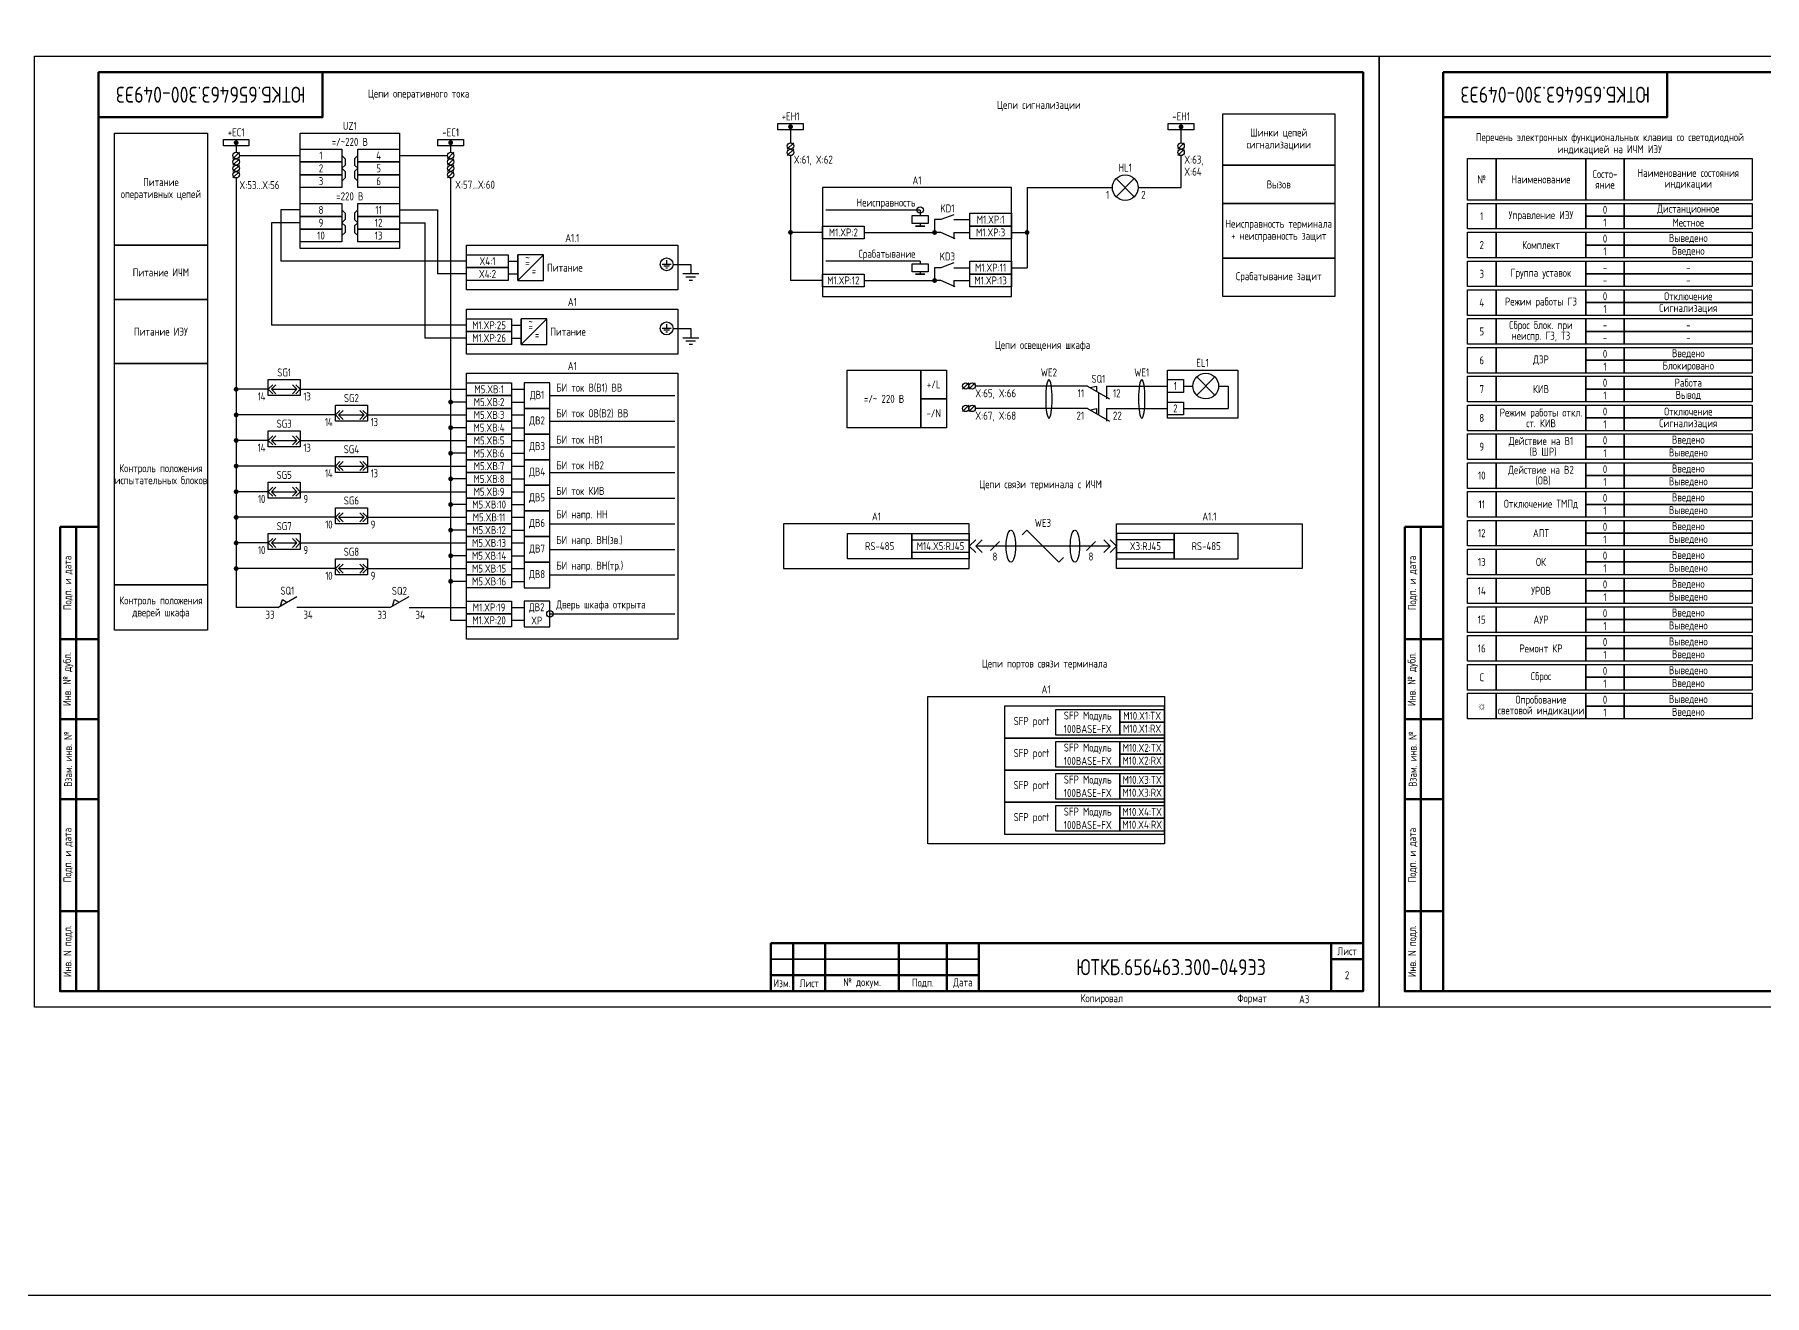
# Model space of a CAD drawing. Header units: millimetres. Extents: x -1117 to 4405, y -90 to 586.
# Drawn here: x 420 to 960, y -90 to 304 of the extents above; entities that cross this region are included whole.
import ezdxf

# ---------------------------------------------------------------- set-up
doc = ezdxf.new("R2010")
doc.units = ezdxf.units.MM
doc.styles.add('Gost_type_A', font='GOST_A.TTF')

# ---------------------------------------------------------------- blocks, each defined once
blk = doc.blocks.new('Штамп угловой верхний')
at = {"lineweight": 50}
blk.add_lwpolyline([(0, 0), (70, 0), (70, -14), (0, -14)], close=True, dxfattribs=at)
blk = doc.blocks.new('Формат_А3')
blk.add_lwpolyline([(-420, 297), (0, 297), (0, 0), (-420, 0)], close=True)
at = {"lineweight": 50}
blk.add_lwpolyline([(-400, 292), (-5, 292), (-5, 5), (-400, 5)], close=True, dxfattribs=at)
blk = doc.blocks.new('Штамп левый нижний')
at = {"lineweight": 50}
for points in [[(-12, 145), (-7, 145), (-7, 110), (-12, 110)], [(-7, 145), (0, 145), (0, 110), (-7, 110)], [(-12, 110), (-7, 110), (-7, 85), (-12, 85)], [(-7, 110), (0, 110), (0, 85), (-7, 85)], [(-12, 85), (-7, 85), (-7, 60), (-12, 60)], [(-7, 85), (0, 85), (0, 60), (-7, 60)], [(-12, 60), (-7, 60), (-7, 25), (-12, 25)], [(-7, 60), (0, 60), (0, 25), (-7, 25)], [(-12, 25), (-7, 25), (-7, 0), (-12, 0)], [(-7, 25), (0, 25), (0, 0), (-7, 0)]]:
    blk.add_lwpolyline(points, close=True, dxfattribs=at)
at = {"char_height": 2.5, "attachment_point": 5, "rotation": 90, "style": 'Gost_type_A'}
for s, insert, width in [('Подп. и дата', (-9.5, 127.5), 35), ('Инв. № дубл.', (-9.5, 97.5), 25), ('Взам. инв. №', (-9.5, 72.5), 25), ('Подп. и дата', (-9.5, 42.5), 35), ('Инв. N подл.', (-9.5, 12.5), 25)]:
    blk.add_mtext(s, dxfattribs=dict(at, insert=insert, width=width))
blk = doc.blocks.new('Штамп малый нижний')
at = {"lineweight": 50}
for points in [[(-185, 15), (-178, 15), (-178, 5), (-185, 5)], [(-178, 15), (-168, 15), (-168, 5), (-178, 5)], [(-168, 15), (-145, 15), (-145, 5), (-168, 5)], [(-145, 15), (-130, 15), (-130, 5), (-145, 5)], [(-130, 15), (-120, 15), (-120, 5), (-130, 5)], [(-120, 15), (-10, 15), (-10, 0), (-120, 0)], [(-10, 15), (0, 15), (0, 10), (-10, 10)], [(-10, 10), (0, 10), (0, 0), (-10, 0)], [(-185, 5), (-178, 5), (-178, 0), (-185, 0)], [(-178, 5), (-168, 5), (-168, 0), (-178, 0)], [(-168, 5), (-145, 5), (-145, 0), (-168, 0)], [(-145, 5), (-130, 5), (-130, 0), (-145, 0)], [(-130, 5), (-120, 5), (-120, 0), (-130, 0)]]:
    blk.add_lwpolyline(points, close=True, dxfattribs=at)
for points in [[(-185, 15), (-178, 15), (-178, 10), (-185, 10)], [(-178, 15), (-168, 15), (-168, 10), (-178, 10)], [(-168, 15), (-145, 15), (-145, 10), (-168, 10)], [(-145, 15), (-130, 15), (-130, 10), (-145, 10)], [(-130, 15), (-120, 15), (-120, 10), (-130, 10)], [(-185, 10), (-178, 10), (-178, 5), (-185, 5)], [(-178, 10), (-168, 10), (-168, 5), (-178, 5)], [(-168, 10), (-145, 10), (-145, 5), (-168, 5)], [(-145, 10), (-130, 10), (-130, 5), (-145, 5)], [(-130, 10), (-120, 10), (-120, 5), (-130, 5)]]:
    blk.add_lwpolyline(points, close=True)
at = {"char_height": 2.5, "style": 'Gost_type_A'}
for s, insert, width, attachment_point in [('Лист', (-5, 12.5), 10, 5), ('Изм.', (-181.5, 2.5), 7, 5), ('Лист', (-173, 2.5), 10, 5), ('№ докум.', (-156.5, 2.5), 23, 5), ('Подп.', (-137.5, 2.5), 15, 5), ('Дата', (-125, 2.5), 10, 5), ('Копировал', (-75, -2.53), 13.1202, 6), ('Формат', (-30, -2.53), 13.1202, 6)]:
    blk.add_mtext(s, dxfattribs=dict(at, insert=insert, width=width, attachment_point=attachment_point))
blk = doc.blocks.new('POINT')
at = {"const_width": 0.75}
blk.add_lwpolyline([(-0.375, 0, 1), (0.375, 0, 1)], format="xyb", close=True, dxfattribs=at)
blk = doc.blocks.new('Шинка')
blk.add_lwpolyline([(-4, 1), (4, 1), (4, -1), (-4, -1)], close=True)
blk.add_blockref('POINT', (0, 0))
blk = doc.blocks.new('БИ_разъем')
for p, q in [((0, 0), (1.41, 1.41)), ((0, 0), (1.41, 1.41)), ((0, 0), (1.41, -1.41)), ((0, 0), (1.41, -1.41)), ((1, 0), (2.41, 1.41)), ((1, 0), (2.41, -1.41)), ((1, 0), (9, 0)), ((9, 0), (7.59, 1.41)), ((9, 0), (7.59, -1.41)), ((10, 0), (8.59, 1.41)), ((10, 0), (8.59, 1.41)), ((10, 0), (8.59, -1.41)), ((10, 0), (8.59, -1.41))]:
    blk.add_line(p, q)

msp = doc.modelspace()

# ---------------------------------------------------------------- linework, layer by layer
for p, q in [((656.16, 274.97), (656.16, 269.97)), ((778.15, 269.97), (778.15, 274.97)), ((484, 267), (482, 265)), ((484, 265), (482, 263)), ((483, 270), (483, 267)), ((484.01, 266), (503, 266)), ((534, 266), (549, 266)), ((551, 267), (549, 265)), ((551, 265), (549, 263)), ((550, 270), (550, 267)), ((657.16, 269.97), (655.16, 267.97)), ((657.16, 267.97), (655.16, 265.97)), ((656.16, 265.97), (656.16, 226.97)), ((779.15, 269.97), (777.15, 267.97)), ((779.15, 267.97), (777.15, 265.97)), ((778.15, 267.96), (778.15, 267.97)), ((778.15, 267.96), (778.15, 267.97)), ((778.15, 255.97), (778.15, 265.97)), ((484, 263), (482, 261)), ((484, 261), (482, 259)), ((551, 263), (549, 261)), ((551, 261), (549, 259)), ((483, 259), (483, 124.85)), ((550, 259), (550, 120.85)), ((730.04, 255.97), (739.97, 255.97)), ((730.04, 255.97), (730.04, 230.97)), ((739.97, 255.97), (756.7, 255.97)), ((757.87, 258.79), (763.53, 253.14)), ((763.53, 258.79), (757.87, 253.14)), ((764.7, 255.97), (778.15, 255.97)), ((503, 249), (497, 249)), ((497, 249), (497, 233)), ((534, 249), (546, 249)), ((546, 229), (546, 249)), ((696.66, 248.97), (667.16, 248.97)), ((696.66, 248.97), (696.66, 247.22)), ((494, 245), (494, 213)), ((503, 245), (494, 245)), ((534, 245), (542, 245)), ((542, 209), (542, 245)), ((696.66, 244.72), (696.66, 243.97)), ((666.16, 241.97), (656.16, 241.97)), ((707.16, 241.97), (707.16, 239.96)), ((725.16, 241.97), (730.04, 241.97)), ((555, 233), (497, 233)), ((571, 227), (571, 235)), ((571, 227), (579, 235)), ((696.66, 232.97), (667.16, 232.97)), ((696.66, 232.97), (696.66, 232.22)), ((555, 229), (546, 229)), ((619.48, 232), (625, 232)), ((666.16, 226.97), (656.16, 226.97)), ((696.66, 229.72), (696.66, 228.97)), ((707.16, 226.97), (707.16, 224.96)), ((725.16, 230.97), (730.04, 230.97)), ((555, 213), (494, 213)), ((572, 207), (572, 215)), ((572, 207), (580, 215)), ((619.48, 212), (625, 212)), ((555, 209), (542, 209)), ((711.87, 195), (709.87, 193)), ((713.87, 195), (711.87, 193)), ((783.04, 196.83), (788.69, 191.17)), ((788.69, 196.83), (783.04, 191.17)), ((493, 193), (483, 193)), ((503, 193), (555, 193)), ((569, 193), (573, 193)), ((581, 191), (620, 191)), ((748.87, 194), (713.88, 194)), ((748.87, 194), (755.79, 190)), ((749.73, 193.5), (751.73, 194)), ((751.73, 194), (751.73, 192.34)), ((754.87, 194), (754.87, 190)), ((754.87, 194), (773.87, 194)), ((778.87, 194), (781.87, 194)), ((789.87, 194), (792.87, 194)), ((792.87, 194), (792.87, 187)), ((514, 185), (483, 185)), ((524, 185), (555, 185)), ((555, 189), (550, 189)), ((569, 189), (573, 189)), ((569, 185), (573, 185)), ((711.87, 188), (709.87, 186)), ((713.87, 188), (711.87, 186)), ((748.87, 187), (713.88, 187)), ((748.87, 187), (755.79, 183)), ((749.73, 186.5), (751.73, 187)), ((751.73, 187), (751.73, 185.34)), ((754.87, 187), (754.87, 183)), ((754.87, 187), (773.87, 187)), ((778.87, 187), (792.87, 187)), ((555, 181), (550, 181)), ((569, 181), (573, 181)), ((581, 183), (620, 183)), ((493, 177), (483, 177)), ((503, 177), (555, 177)), ((555, 173), (550, 173)), ((569, 177), (573, 177)), ((569, 173), (573, 173)), ((581, 175), (620, 175)), ((514, 169), (483, 169)), ((524, 169), (555, 169)), ((569, 169), (573, 169)), ((555, 165), (550, 165)), ((569, 165), (573, 165)), ((581, 167), (620, 167)), ((493, 161), (483, 161)), ((503, 161), (555, 161)), ((555, 157), (550, 157)), ((569, 161), (573, 161)), ((569, 157), (573, 157)), ((581, 159), (620, 159)), ((514, 153), (483, 153)), ((524, 153), (555, 153)), ((569, 153), (573, 153)), ((555, 149), (550, 149)), ((569, 149), (573, 149)), ((581, 151), (620, 151)), ((712, 144), (714, 146)), ((712, 144), (714, 146)), ((714, 144), (716, 146)), ((714, 144), (716, 146)), ((728.53, 147.53), (730, 149)), ((730, 149), (740, 139)), ((756, 144), (754, 146)), ((756, 144), (754, 146)), ((758, 144), (756, 146)), ((758, 144), (756, 146)), ((493, 145), (483, 145)), ((503, 145), (555, 145)), ((555, 141), (550, 141)), ((569, 145), (573, 145)), ((569, 141), (573, 141)), ((581, 143), (620, 143)), ((712, 144), (714, 142)), ((712, 144), (714, 142)), ((756, 144), (714, 144)), ((714, 144), (716, 142)), ((714, 144), (716, 142)), ((721.41, 145.41), (718.59, 142.59)), ((751.41, 145.41), (748.59, 142.59)), ((756, 144), (754, 142)), ((756, 144), (754, 142)), ((758, 144), (756, 142)), ((758, 144), (756, 142)), ((514, 137), (483, 137)), ((524, 137), (555, 137)), ((569, 137), (573, 137)), ((740, 139), (741.41, 140.41)), ((555, 133), (550, 133)), ((569, 133), (573, 133)), ((581, 135), (620, 135)), ((496, 124.85), (483, 124.85)), ((496, 124.85), (502, 128.31)), ((496.86, 125.35), (497.43, 127.33)), ((497.43, 127.33), (498.87, 126.5)), ((531, 124.8), (502, 124.8)), ((531, 124.8), (537, 128.27)), ((531.86, 125.3), (532.43, 127.29)), ((532.43, 127.29), (533.87, 126.46)), ((537, 124.85), (555, 124.85)), ((569, 124.85), (573, 124.85)), ((550, 120.85), (555, 120.85)), ((550, 120.85), (555, 120.85)), ((569, 120.85), (573, 120.85)), ((581, 122.85), (620, 122.85))]:
    msp.add_line(p, q)
at = {"ltscale": 1.08}
for p, q in [((703.16, 245.97), (701.16, 245.97)), ((701.16, 245.97), (701.16, 241.97)), ((707.16, 245.97), (712.16, 245.97)), ((679.16, 241.97), (701.16, 241.97)), ((703.16, 241.97), (701.16, 241.97)), ((707.16, 241.97), (712.16, 241.97)), ((679.16, 226.97), (701.16, 226.97)), ((703.16, 230.97), (701.16, 230.97)), ((701.16, 230.97), (701.16, 226.97)), ((703.16, 226.97), (701.16, 226.97)), ((707.16, 230.97), (712.16, 230.97)), ((707.16, 226.97), (712.16, 226.97))]:
    msp.add_line(p, q, dxfattribs=at)
at = {"ltscale": 4.32}
for p, q in [((707.16, 247.47), (703.16, 245.97)), ((707.55, 239.97), (703.16, 241.97)), ((617.46, 233.28), (617.46, 232)), ((707.16, 232.47), (703.16, 230.97)), ((618.89, 232), (616.04, 232)), ((618.32, 231.43), (616.61, 231.43)), ((617.75, 230.86), (617.18, 230.86)), ((627.5, 229), (622.5, 229)), ((626.5, 228), (623.5, 228)), ((625.5, 227), (624.5, 227)), ((625, 232), (625, 229)), ((707.55, 224.97), (703.16, 226.97)), ((618.89, 212), (616.04, 212)), ((618.32, 211.43), (616.61, 211.43)), ((617.75, 210.86), (617.18, 210.86)), ((617.46, 213.28), (617.46, 212)), ((625, 212), (625, 209)), ((627.5, 209), (622.5, 209)), ((626.5, 208), (623.5, 208)), ((625.5, 207), (624.5, 207))]:
    msp.add_line(p, q, dxfattribs=at)
at = {"ltscale": 4}
for p, q in [((568, 233), (571, 233)), ((568, 229), (571, 229)), ((569, 213), (572, 213)), ((569, 209), (572, 209))]:
    msp.add_line(p, q, dxfattribs=at)
at = {"ltscale": 0.5}
msp.add_line((752.33, 192), (752.33, 185), dxfattribs=at)
at = {"color": 6}
msp.add_lwpolyline([(-1117.42, 586), (4404.54, 586), (4404.54, -90), (-1117.42, -90)], close=True, dxfattribs=at)
for points in [[(826.15, 262.97), (791.15, 262.97), (791.15, 278.97), (826.15, 278.97)], [(474, 238), (445, 238), (445, 273), (474, 273)], [(503, 273), (534, 273), (534, 237), (503, 237)], [(503, 268), (516, 268), (516, 264), (503, 264)], [(521, 268), (534, 268), (534, 264), (521, 264)], [(867.57, 265.05), (876.57, 265.05), (876.57, 252.05), (867.57, 252.05)], [(876.57, 265.05), (904.57, 265.05), (904.57, 252.05), (876.57, 252.05)], [(904.57, 265.05), (916.57, 265.05), (916.57, 252.05), (904.57, 252.05)], [(916.57, 265.05), (956.57, 265.05), (956.57, 252.05), (916.57, 252.05)], [(503, 264), (516, 264), (516, 260), (503, 260)], [(503, 260), (516, 260), (516, 256), (503, 256)], [(521, 264), (534, 264), (534, 260), (521, 260)], [(521, 260), (534, 260), (534, 256), (521, 256)], [(826.15, 250.97), (791.15, 250.97), (791.15, 262.97), (826.15, 262.97)], [(666.16, 221.97), (725.16, 221.97), (725.16, 255.97), (666.16, 255.97)], [(503, 251), (516, 251), (516, 247), (503, 247)], [(521, 251), (534, 251), (534, 247), (521, 247)], [(826.15, 233.97), (791.15, 233.97), (791.15, 250.97), (826.15, 250.97)], [(867.57, 251.05), (876.57, 251.05), (876.57, 243.05), (867.57, 243.05)], [(876.57, 251.05), (904.57, 251.05), (904.57, 243.05), (876.57, 243.05)], [(904.57, 251.05), (916.57, 251.05), (916.57, 247.05), (904.57, 247.05)], [(916.57, 251.05), (956.57, 251.05), (956.57, 247.05), (916.57, 247.05)], [(503, 247), (516, 247), (516, 243), (503, 243)], [(521, 247), (534, 247), (534, 243), (521, 243)], [(666.16, 243.97), (679.16, 243.97), (679.16, 239.97), (666.16, 239.97)], [(699.16, 247.22), (699.16, 244.72), (694.16, 244.72), (694.16, 247.22)], [(698.16, 243.97), (695.16, 243.97)], [(712.16, 247.97), (725.16, 247.97), (725.16, 243.97), (712.16, 243.97)], [(712.16, 243.97), (725.16, 243.97), (725.16, 239.97), (712.16, 239.97)], [(904.57, 247.05), (916.57, 247.05), (916.57, 243.05), (904.57, 243.05)], [(916.57, 247.05), (956.57, 247.05), (956.57, 243.05), (916.57, 243.05)], [(474, 221), (445, 221), (445, 238), (474, 238)], [(503, 243), (516, 243), (516, 239), (503, 239)], [(521, 243), (534, 243), (534, 239), (521, 239)], [(555, 238), (621, 238), (621, 224), (555, 224)], [(867.57, 242.05), (876.57, 242.05), (876.57, 234.05), (867.57, 234.05)], [(876.57, 242.05), (904.57, 242.05), (904.57, 234.05), (876.57, 234.05)], [(904.57, 242.05), (916.57, 242.05), (916.57, 238.05), (904.57, 238.05)], [(904.57, 238.05), (916.57, 238.05), (916.57, 234.05), (904.57, 234.05)], [(916.57, 242.05), (956.57, 242.05), (956.57, 238.05), (916.57, 238.05)], [(916.57, 238.05), (956.57, 238.05), (956.57, 234.05), (916.57, 234.05)], [(555, 235), (568, 235), (568, 231), (555, 231)], [(712.16, 232.97), (725.16, 232.97), (725.16, 228.97), (712.16, 228.97)], [(826.15, 221.97), (791.15, 221.97), (791.15, 233.97), (826.15, 233.97)], [(867.57, 233.05), (876.57, 233.05), (876.57, 225.05), (867.57, 225.05)], [(876.57, 233.05), (904.57, 233.05), (904.57, 225.05), (876.57, 225.05)], [(904.57, 233.05), (916.57, 233.05), (916.57, 229.05), (904.57, 229.05)], [(916.57, 233.05), (956.57, 233.05), (956.57, 229.05), (916.57, 229.05)], [(555, 231), (568, 231), (568, 227), (555, 227)], [(666.16, 228.97), (679.16, 228.97), (679.16, 224.97), (666.16, 224.97)], [(699.16, 232.22), (699.16, 229.72), (694.16, 229.72), (694.16, 232.22)], [(698.16, 228.97), (695.16, 228.97)], [(712.16, 228.97), (725.16, 228.97), (725.16, 224.97), (712.16, 224.97)], [(904.57, 229.05), (916.57, 229.05), (916.57, 225.05), (904.57, 225.05)], [(916.57, 229.05), (956.57, 229.05), (956.57, 225.05), (916.57, 225.05)], [(867.57, 224.05), (876.57, 224.05), (876.57, 216.05), (867.57, 216.05)], [(876.57, 224.05), (904.57, 224.05), (904.57, 216.05), (876.57, 216.05)], [(904.57, 224.05), (916.57, 224.05), (916.57, 220.05), (904.57, 220.05)], [(916.57, 224.05), (956.57, 224.05), (956.57, 220.05), (916.57, 220.05)], [(474, 201), (445, 201), (445, 221), (474, 221)], [(555, 218), (621, 218), (621, 204), (555, 204)], [(904.57, 220.05), (916.57, 220.05), (916.57, 216.05), (904.57, 216.05)], [(916.57, 220.05), (956.57, 220.05), (956.57, 216.05), (916.57, 216.05)], [(555, 215), (569, 215), (569, 211), (555, 211)], [(555, 211), (569, 211), (569, 207), (555, 207)], [(867.57, 215.05), (876.57, 215.05), (876.57, 207.05), (867.57, 207.05)], [(876.57, 215.05), (904.57, 215.05), (904.57, 207.05), (876.57, 207.05)], [(904.57, 215.05), (916.57, 215.05), (916.57, 211.05), (904.57, 211.05)], [(904.57, 211.05), (916.57, 211.05), (916.57, 207.05), (904.57, 207.05)], [(916.57, 215.05), (956.57, 215.05), (956.57, 211.05), (916.57, 211.05)], [(916.57, 211.05), (956.57, 211.05), (956.57, 207.05), (916.57, 207.05)], [(867.57, 206.05), (876.57, 206.05), (876.57, 198.05), (867.57, 198.05)], [(876.57, 206.05), (904.57, 206.05), (904.57, 198.05), (876.57, 198.05)], [(904.57, 206.05), (916.57, 206.05), (916.57, 202.05), (904.57, 202.05)], [(916.57, 206.05), (956.57, 206.05), (956.57, 202.05), (916.57, 202.05)], [(474, 131.92), (445, 131.92), (445, 201), (474, 201)], [(904.57, 202.05), (916.57, 202.05), (916.57, 198.05), (904.57, 198.05)], [(916.57, 202.05), (956.57, 202.05), (956.57, 198.05), (916.57, 198.05)], [(493, 196), (503, 196), (503, 191), (493, 191)], [(555, 198), (621, 198), (621, 114.96), (555, 114.96)], [(555, 195), (569, 195), (569, 191), (555, 191)], [(696.87, 181), (673.87, 181), (673.87, 199), (696.87, 199)], [(704.87, 190), (696.87, 190), (696.87, 199), (704.87, 199)], [(773.87, 199), (795.87, 199), (795.87, 184), (773.87, 184)], [(773.87, 196), (778.87, 196), (778.87, 192), (773.87, 192)], [(867.57, 197.05), (876.57, 197.05), (876.57, 189.05), (867.57, 189.05)], [(876.57, 197.05), (904.57, 197.05), (904.57, 189.05), (876.57, 189.05)], [(904.57, 197.05), (916.57, 197.05), (916.57, 193.05), (904.57, 193.05)], [(916.57, 197.05), (956.57, 197.05), (956.57, 193.05), (916.57, 193.05)], [(555, 191), (569, 191), (569, 187), (555, 187)], [(704.87, 181), (696.87, 181), (696.87, 190), (704.87, 190)], [(904.57, 193.05), (916.57, 193.05), (916.57, 189.05), (904.57, 189.05)], [(916.57, 193.05), (956.57, 193.05), (956.57, 189.05), (916.57, 189.05)], [(514, 188), (524, 188), (524, 183), (514, 183)], [(555, 187), (569, 187), (569, 183), (555, 183)], [(773.87, 189), (778.87, 189), (778.87, 185), (773.87, 185)], [(867.57, 188.05), (876.57, 188.05), (876.57, 180.05), (867.57, 180.05)], [(876.57, 188.05), (904.57, 188.05), (904.57, 180.05), (876.57, 180.05)], [(904.57, 188.05), (916.57, 188.05), (916.57, 184.05), (904.57, 184.05)], [(904.57, 184.05), (916.57, 184.05), (916.57, 180.05), (904.57, 180.05)], [(916.57, 188.05), (956.57, 188.05), (956.57, 184.05), (916.57, 184.05)], [(916.57, 184.05), (956.57, 184.05), (956.57, 180.05), (916.57, 180.05)], [(493, 180), (503, 180), (503, 175), (493, 175)], [(555, 183), (569, 183), (569, 179), (555, 179)], [(555, 179), (569, 179), (569, 175), (555, 175)], [(867.57, 179.05), (876.57, 179.05), (876.57, 171.05), (867.57, 171.05)], [(876.57, 179.05), (904.57, 179.05), (904.57, 171.05), (876.57, 171.05)], [(904.57, 179.05), (916.57, 179.05), (916.57, 175.05), (904.57, 175.05)], [(916.57, 179.05), (956.57, 179.05), (956.57, 175.05), (916.57, 175.05)], [(555, 175), (569, 175), (569, 171), (555, 171)], [(904.57, 175.05), (916.57, 175.05), (916.57, 171.05), (904.57, 171.05)], [(916.57, 175.05), (956.57, 175.05), (956.57, 171.05), (916.57, 171.05)], [(514, 172), (524, 172), (524, 167), (514, 167)], [(555, 171), (569, 171), (569, 167), (555, 167)], [(867.57, 170.05), (876.57, 170.05), (876.57, 162.05), (867.57, 162.05)], [(876.57, 170.05), (904.57, 170.05), (904.57, 162.05), (876.57, 162.05)], [(904.57, 170.05), (916.57, 170.05), (916.57, 166.05), (904.57, 166.05)], [(916.57, 170.05), (956.57, 170.05), (956.57, 166.05), (916.57, 166.05)], [(493, 164), (503, 164), (503, 159), (493, 159)], [(555, 167), (569, 167), (569, 163), (555, 163)], [(555, 163), (569, 163), (569, 159), (555, 159)], [(904.57, 166.05), (916.57, 166.05), (916.57, 162.05), (904.57, 162.05)], [(916.57, 166.05), (956.57, 166.05), (956.57, 162.05), (916.57, 162.05)], [(555, 159), (569, 159), (569, 155), (555, 155)], [(867.57, 161.05), (876.57, 161.05), (876.57, 153.05), (867.57, 153.05)], [(876.57, 161.05), (904.57, 161.05), (904.57, 153.05), (876.57, 153.05)], [(904.57, 161.05), (916.57, 161.05), (916.57, 157.05), (904.57, 157.05)], [(904.57, 157.05), (916.57, 157.05), (916.57, 153.05), (904.57, 153.05)], [(916.57, 161.05), (956.57, 161.05), (956.57, 157.05), (916.57, 157.05)], [(916.57, 157.05), (956.57, 157.05), (956.57, 153.05), (916.57, 153.05)], [(514, 156), (524, 156), (524, 151), (514, 151)], [(555, 155), (569, 155), (569, 151), (555, 151)], [(867.57, 152.05), (876.57, 152.05), (876.57, 144.05), (867.57, 144.05)], [(876.57, 152.05), (904.57, 152.05), (904.57, 144.05), (876.57, 144.05)], [(904.57, 152.05), (916.57, 152.05), (916.57, 148.05), (904.57, 148.05)], [(916.57, 152.05), (956.57, 152.05), (956.57, 148.05), (916.57, 148.05)], [(493, 148), (503, 148), (503, 143), (493, 143)], [(555, 151), (569, 151), (569, 147), (555, 147)], [(555, 147), (569, 147), (569, 143), (555, 143)], [(654, 137), (712, 137), (712, 151), (654, 151)], [(674, 148), (694, 148), (694, 140), (674, 140)], [(694, 148), (712, 148), (712, 140), (694, 140)], [(694, 146), (712, 146), (712, 142), (694, 142)], [(816, 137), (758, 137), (758, 151), (816, 151)], [(776, 148), (758, 148), (758, 140), (776, 140)], [(776, 146), (758, 146), (758, 142), (776, 142)], [(796, 148), (776, 148), (776, 140), (796, 140)], [(904.57, 148.05), (916.57, 148.05), (916.57, 144.05), (904.57, 144.05)], [(916.57, 148.05), (956.57, 148.05), (956.57, 144.05), (916.57, 144.05)], [(555, 143), (569, 143), (569, 139), (555, 139)], [(867.57, 143.05), (876.57, 143.05), (876.57, 135.05), (867.57, 135.05)], [(876.57, 143.05), (904.57, 143.05), (904.57, 135.05), (876.57, 135.05)], [(904.57, 143.05), (916.57, 143.05), (916.57, 139.05), (904.57, 139.05)], [(916.57, 143.05), (956.57, 143.05), (956.57, 139.05), (916.57, 139.05)], [(514, 140), (524, 140), (524, 135), (514, 135)], [(555, 139), (569, 139), (569, 135), (555, 135)], [(904.57, 139.05), (916.57, 139.05), (916.57, 135.05), (904.57, 135.05)], [(916.57, 139.05), (956.57, 139.05), (956.57, 135.05), (916.57, 135.05)], [(474, 117.74), (445.03, 117.74), (445.03, 131.92), (474, 131.92)], [(555, 135), (569, 135), (569, 131), (555, 131)], [(867.57, 134.05), (876.57, 134.05), (876.57, 126.05), (867.57, 126.05)], [(876.57, 134.05), (904.57, 134.05), (904.57, 126.05), (876.57, 126.05)], [(904.57, 134.05), (916.57, 134.05), (916.57, 130.05), (904.57, 130.05)], [(904.57, 130.05), (916.57, 130.05), (916.57, 126.05), (904.57, 126.05)], [(916.57, 134.05), (956.57, 134.05), (956.57, 130.05), (916.57, 130.05)], [(916.57, 130.05), (956.57, 130.05), (956.57, 126.05), (916.57, 126.05)], [(555, 126.85), (569, 126.85), (569, 122.85), (555, 122.85)], [(555, 126.85), (569, 126.85), (569, 122.85), (555, 122.85)], [(867.57, 125.05), (876.57, 125.05), (876.57, 117.05), (867.57, 117.05)], [(876.57, 125.05), (904.57, 125.05), (904.57, 117.05), (876.57, 117.05)], [(904.57, 125.05), (916.57, 125.05), (916.57, 121.05), (904.57, 121.05)], [(916.57, 125.05), (956.57, 125.05), (956.57, 121.05), (916.57, 121.05)], [(555, 122.85), (569, 122.85), (569, 118.85), (555, 118.85)], [(904.57, 121.05), (916.57, 121.05), (916.57, 117.05), (904.57, 117.05)], [(916.57, 121.05), (956.57, 121.05), (956.57, 117.05), (916.57, 117.05)], [(867.57, 116.05), (876.57, 116.05), (876.57, 108.05), (867.57, 108.05)], [(876.57, 116.05), (904.57, 116.05), (904.57, 108.05), (876.57, 108.05)], [(904.57, 116.05), (916.57, 116.05), (916.57, 112.05), (904.57, 112.05)], [(916.57, 116.05), (956.57, 116.05), (956.57, 112.05), (916.57, 112.05)], [(904.57, 112.05), (916.57, 112.05), (916.57, 108.05), (904.57, 108.05)], [(916.57, 112.05), (956.57, 112.05), (956.57, 108.05), (916.57, 108.05)], [(867.57, 107.05), (876.57, 107.05), (876.57, 99.05), (867.57, 99.05)], [(876.57, 107.05), (904.57, 107.05), (904.57, 99.05), (876.57, 99.05)], [(904.57, 107.05), (916.57, 107.05), (916.57, 103.05), (904.57, 103.05)], [(904.57, 103.05), (916.57, 103.05), (916.57, 99.05), (904.57, 99.05)], [(916.57, 107.05), (956.57, 107.05), (956.57, 103.05), (916.57, 103.05)], [(916.57, 103.05), (956.57, 103.05), (956.57, 99.05), (916.57, 99.05)], [(867.57, 98.05), (876.57, 98.05), (876.57, 90.05), (867.57, 90.05)], [(876.57, 98.05), (904.57, 98.05), (904.57, 90.05), (876.57, 90.05)], [(904.57, 98.05), (916.57, 98.05), (916.57, 94.05), (904.57, 94.05)], [(916.57, 98.05), (956.57, 98.05), (956.57, 94.05), (916.57, 94.05)], [(699, 97), (773, 97), (773, 51), (699, 51)], [(723, 84), (773, 84), (773, 94), (723, 94)], [(739, 93), (759, 93), (759, 85), (739, 85)], [(759, 93), (773, 93), (773, 89), (759, 89)], [(904.57, 94.05), (916.57, 94.05), (916.57, 90.05), (904.57, 90.05)], [(916.57, 94.05), (956.57, 94.05), (956.57, 90.05), (916.57, 90.05)], [(759, 89), (773, 89), (773, 85), (759, 85)], [(723, 74), (773, 74), (773, 84), (723, 84)], [(739, 83), (759, 83), (759, 75), (739, 75)], [(759, 83), (773, 83), (773, 79), (759, 79)], [(759, 79), (773, 79), (773, 75), (759, 75)], [(723, 64), (773, 64), (773, 74), (723, 74)], [(739, 73), (759, 73), (759, 65), (739, 65)], [(759, 73), (773, 73), (773, 69), (759, 69)], [(759, 69), (773, 69), (773, 65), (759, 65)], [(723, 54), (773, 54), (773, 64), (723, 64)], [(739, 63), (759, 63), (759, 55), (739, 55)], [(759, 63), (773, 63), (773, 59), (759, 59)], [(759, 59), (773, 59), (773, 55), (759, 55)]]:
    msp.add_lwpolyline(points, close=True)
for points in [[(516, 266), (517, 265), (517, 263), (516, 262)], [(521, 266), (520, 265), (520, 263), (521, 262)], [(516, 262), (517, 261), (517, 259), (516, 258)], [(521, 262), (520, 261), (520, 259), (521, 258)], [(516, 249), (517, 248), (517, 246), (516, 245)], [(521, 249), (520, 248), (520, 246), (521, 245)], [(516, 245), (517, 244), (517, 242), (516, 241)], [(521, 245), (520, 244), (520, 242), (521, 241)]]:
    msp.add_lwpolyline(points)
at = {"ltscale": 4}
for points in [[(571, 227), (579, 227), (579, 235), (571, 235)], [(572, 207), (580, 207), (580, 215), (572, 215)], [(573, 187), (581, 187), (581, 195), (573, 195)], [(573, 179), (581, 179), (581, 187), (573, 187)], [(573, 171), (581, 171), (581, 179), (573, 179)], [(573, 163), (581, 163), (581, 171), (573, 171)], [(573, 155), (581, 155), (581, 163), (573, 163)], [(573, 147), (581, 147), (581, 155), (573, 155)], [(573, 139), (581, 139), (581, 147), (573, 147)], [(573, 131), (581, 131), (581, 139), (573, 139)], [(573, 118.85), (581, 118.85), (581, 126.85), (573, 126.85)]]:
    msp.add_lwpolyline(points, close=True, dxfattribs=at)
for centre, radius in [((483, 266), 1), ((483, 264), 1), ((550, 266), 1), ((550, 264), 1), ((656.16, 268.97), 1), ((656.16, 266.97), 1), ((778.15, 268.97), 1), ((778.15, 266.97), 1), ((483, 262), 1), ((483, 260), 1), ((550, 262), 1), ((550, 260), 1), ((760.7, 255.97), 4), ((696.66, 248.97), 1), ((617.46, 232), 2.02), ((617.46, 212), 2.02), ((710.87, 194), 1), ((712.87, 194), 1), ((785.87, 194), 4), ((710.87, 187), 1), ((712.87, 187), 1), ((581, 122.85), 1)]:
    msp.add_circle(centre, radius)
at = {"extrusion": (0, 0, -1)}
for centre in [(736.87, 190), (765.87, 190)]:
    msp.add_ellipse(centre, major_axis=(0, -6), ratio=0.166667, dxfattribs=at)
for centre in [(725, 144), (745, 144)]:
    msp.add_ellipse(centre, major_axis=(0, -5), ratio=0.293778)

# ---------------------------------------------------------------- block references
at = {"color": 1}
for name, p in [('Формат_А3', (840, 0)), ('Формат_А3', (1260, 0)), ('Штамп левый нижний', (440, 5)), ('Штамп левый нижний', (860, 5)), ('Штамп малый нижний', (835, 5))]:
    msp.add_blockref(name, p, dxfattribs=at)
for name, p in [('Штамп угловой верхний', (440, 292)), ('Штамп угловой верхний', (860, 292)), ('Шинка', (656.16, 274.97)), ('Шинка', (778.15, 274.97)), ('Шинка', (483, 270)), ('Шинка', (550, 270)), ('POINT', (656.16, 241.97)), ('POINT', (701.16, 241.97)), ('POINT', (730.04, 241.97)), ('POINT', (701.16, 226.97)), ('POINT', (483, 193)), ('БИ_разъем', (493, 193)), ('POINT', (550, 189)), ('POINT', (483, 185)), ('БИ_разъем', (514, 185)), ('БИ_разъем', (493, 177)), ('POINT', (550, 181)), ('POINT', (483, 177)), ('POINT', (550, 173)), ('POINT', (483, 169)), ('БИ_разъем', (514, 169)), ('БИ_разъем', (493, 161)), ('POINT', (550, 165)), ('POINT', (483, 161)), ('POINT', (550, 157)), ('POINT', (483, 153)), ('БИ_разъем', (514, 153)), ('БИ_разъем', (493, 145)), ('POINT', (550, 149)), ('POINT', (483, 145)), ('POINT', (550, 141)), ('POINT', (483, 137)), ('БИ_разъем', (514, 137)), ('POINT', (550, 133))]:
    msp.add_blockref(name, p)

# ---------------------------------------------------------------- texts
at = {"char_height": 5, "width": 70, "attachment_point": 5, "rotation": 180, "style": 'Gost_type_A'}
for insert in [(475, 285), (895, 285)]:
    msp.add_mtext('ЮТКБ.656463.300-049Э3', dxfattribs=dict(at, insert=insert))
at = {"char_height": 2.5, "style": 'Gost_type_A'}
for s, insert, width, attachment_point, line_spacing_factor in [('Цепи оперативного тока', (540, 285), 197, 5, 0.9), ('Цепи сигнализации', (733.72, 281.47), 197.5, 5, 0.9), ('UZ1', (518.5, 274), 31, 8, 0.9), ('=/~220 В', (518.5, 269), 31, 8, 0.9), ('Шинки цепей сигнализациии', (808.65, 270.97), 35, 5, 0.9), ('Перечень электронных функциональных клавиш со светодиодной индикацией на ИЧМ ИЭУ', (912.07, 266.05), 89, 8, 0.9), ('X:61, X:62', (657.16, 265.97), 16, 1, 0.9), ('X:63,\\PX:64', (779.15, 265.97), 16, 1, 0.9), ('A1', (695.66, 256.97), 59, 8, 0.9), ('№ ', (872.07, 258.55), 9, 5, 0.8), ('Наименование ', (890.57, 258.55), 28, 5, 0.8), ('Состо- яние', (910.57, 258.55), 12, 5, 0.8), ('Наименование состояния\\Pиндикации ', (936.57, 258.55), 40, 5, 0.8), ('Питание\\Pоперативных цепей', (459.5, 255.5), 29, 5, 0.9), ('X:53...X:56', (484, 258), 16, 1, 0.9), ('=220 В', (518.5, 252), 31, 8, 0.9), ('X:57...X:60', (551.39, 258.13), 16, 1, 0.9), ('Вызов', (808.65, 256.97), 35, 5, 0.9), ('Неисправность', (695.16, 250.97), 37, 6, 0.8), ('Управление ИЭУ', (890.57, 247.05), 28, 5, 0.8), ('0', (910.57, 249.05), 12, 5, 0.8), ('Дистанционное', (936.57, 249.05), 40, 5, 0.8), ('Неисправность терминала + неисправность защит', (808.65, 242.47), 35, 5, 0.9), ('1', (872.07, 247.05), 9, 5, 0.8), ('1', (910.57, 245.05), 12, 5, 0.8), ('Местное', (936.57, 245.05), 40, 5, 0.8), ('A1.1', (588, 239), 66, 8, 0.9), ('2', (872.07, 238.05), 9, 5, 0.8), ('Комплект', (890.57, 238.05), 28, 5, 0.8), ('0', (910.57, 240.05), 12, 5, 0.8), ('Выведено', (936.57, 240.05), 40, 5, 0.8), ('1', (910.57, 236.05), 12, 5, 0.8), ('Введено', (936.57, 236.05), 40, 5, 0.8), ('Питание ИЧМ', (459.5, 229.5), 29, 5, 0.9), ('Срабатывание защит', (808.65, 227.97), 35, 5, 0.9), ('3', (872.07, 229.05), 9, 5, 0.8), ('Режим работы ГЗ', (890.57, 220.05), 28, 5, 0.8), ('0', (910.57, 222.05), 12, 5, 0.8), ('Отключение', (936.57, 222.05), 40, 5, 0.8), ('A1', (588, 219), 66, 8, 0.9), ('4', (872.07, 220.05), 9, 5, 0.8), ('1', (910.57, 218.05), 12, 5, 0.8), ('Сигнализация', (936.57, 218.05), 40, 5, 0.8), ('Питание ИЭУ', (459.5, 211), 28.9936, 5, 0.9), ('5', (872.07, 211.05), 9, 5, 0.8), ('Сброс блок. при неиспр. ГЗ, ТЗ', (890.57, 211.05), 28, 5, 0.8), ('-', (910.57, 213.05), 12, 5, 0.8), ('-', (936.57, 213.05), 40, 5, 0.8), ('Цепи освещения шкафа', (734.87, 206.5), 122, 5, 0.9), ('-', (910.57, 209.05), 12, 5, 0.8), ('Введено', (936.57, 204.05), 40, 5, 0.8), ('-', (936.57, 209.05), 40, 5, 0.8), ('A1', (588, 199), 66, 8, 0.9), ('EL1', (784.86, 200), 21.9942, 8, 0.9), ('6', (872.07, 202.05), 9, 5, 0.8), ('ДЗР', (890.57, 202.05), 28, 5, 0.8), ('0', (910.57, 204.05), 12, 5, 0.8), ('1', (910.57, 200.05), 12, 5, 0.8), ('Блокировано', (936.57, 200.05), 40, 5, 0.8), ('SG1', (498, 197), 10, 8, 0.9), ('+/L', (700.87, 194.5), 8, 5, 0.9), ('0', (910.57, 195.05), 12, 5, 0.8), ('Работа ', (936.57, 195.05), 40, 5, 0.8), ('{\\T0.9;14}', (492, 192), 5, 3, 0.9), ('{\\T0.9;13}', (504, 192), 5, 1, 0.9), ('SG2', (519, 189), 10, 8, 0.9), ('=/~ 220 В', (685.37, 190), 23, 5, 0.9), ('X:65, X:66', (713.87, 193), 17.9949, 1, 0.9), ('7', (872.07, 193.05), 9, 5, 0.8), ('КИВ', (890.57, 193.05), 28, 5, 0.8), ('1', (910.57, 191.05), 12, 5, 0.8), ('Вывод', (936.57, 191.05), 40, 5, 0.8), ('{\\T0.9;14}', (513, 184), 5, 3, 0.9), ('{\\T0.9;13}', (525, 184), 5, 1, 0.9), ('-/N', (700.87, 185.5), 8, 5, 0.9), ('X:67, X:68', (713.87, 186), 17.9949, 1, 0.9), ('8', (872.07, 184.05), 9, 5, 0.8), ('Режим работы откл. ст. КИВ', (890.57, 184.05), 28, 5, 0.8), ('0', (910.57, 186.05), 12, 5, 0.8), ('Отключение', (936.57, 186.05), 40, 5, 0.8), ('SG3', (498, 181), 10, 8, 0.9), ('1', (910.57, 182.05), 12, 5, 0.8), ('Сигнализация', (936.57, 182.05), 40, 5, 0.8), ('Введено', (936.57, 177.05), 40, 5, 0.8), ('{\\T0.9;14}', (492, 176), 5, 3, 0.9), ('{\\T0.9;13}', (504, 176), 5, 1, 0.9), ('SG4', (519, 173), 10, 8, 0.9), ('9', (872.07, 175.05), 9, 5, 0.8), ('Действие на В1\\P (В ШР)', (890.57, 175.05), 28, 5, 0.8), ('0', (910.57, 177.05), 12, 5, 0.8), ('1', (910.57, 173.05), 12, 5, 0.8), ('Выведено', (936.57, 173.05), 40, 5, 0.8), ('Контроль положения\\Pиспытательных блоков', (459.5, 166.46), 29, 5, 0.9), ('SG5', (498, 165), 10, 8, 0.9), ('{\\T0.9;14}', (513, 168), 5, 3, 0.9), ('{\\T0.9;13}', (525, 168), 5, 1, 0.9), ('Действие на В2\\P (ОВ)', (890.57, 166.05), 28, 5, 0.8), ('0', (910.57, 168.05), 12, 5, 0.8), ('Введено', (936.57, 168.05), 40, 5, 0.8), ('Цепи связи терминала с ИЧМ', (734.25, 163), 197.5, 5, 0.9), ('10', (872.07, 166.05), 9, 5, 0.8), ('1', (910.57, 164.05), 12, 5, 0.8), ('Выведено', (936.57, 164.05), 40, 5, 0.8), ('{\\T0.9;10}', (492, 160), 5, 3, 0.9), ('{\\T0.9;9}', (504, 160), 5, 1, 0.9), ('SG6', (519, 157), 10, 8, 0.9), ('11', (872.07, 157.05), 9, 5, 0.8), ('Введено', (936.57, 159.05), 40, 5, 0.8), ('SG7', (498, 149), 10, 8, 0.9), ('{\\T0.9;10}', (513, 152), 5, 3, 0.9), ('{\\T0.9;9}', (525, 152), 5, 1, 0.9), ('A1', (683, 152), 58.0002, 8, 0.9), ('A1.1', (787, 152), 58.0002, 8, 0.9), ('0', (910.57, 150.05), 12, 5, 0.8), ('Выведено', (936.57, 155.05), 40, 5, 0.8), ('Введено', (936.57, 150.05), 40, 5, 0.8), ('12', (872.07, 148.05), 9, 5, 0.8), ('АПТ', (890.57, 148.05), 28, 5, 0.8), ('1', (910.57, 146.05), 12, 5, 0.8), ('Выведено', (936.57, 146.05), 40, 5, 0.8), ('{\\T0.9;10}', (492, 144), 5, 3, 0.9), ('{\\T0.9;9}', (504, 144), 5, 1, 0.9), ('SG8', (519, 141), 10, 8, 0.9), ('0', (910.57, 141.05), 12, 5, 0.8), ('Введено', (936.57, 141.05), 40, 5, 0.8), ('{\\T0.9;10}', (513, 136), 5, 3, 0.9), ('{\\T0.9;9}', (525, 136), 5, 1, 0.9), ('13', (872.07, 139.05), 9, 5, 0.8), ('ОК', (890.57, 139.05), 28, 5, 0.8), ('1', (910.57, 137.05), 12, 5, 0.8), ('Выведено', (936.57, 137.05), 40, 5, 0.8), ('14', (872.07, 130.05), 9, 5, 0.8), ('УРОВ', (890.57, 130.05), 28, 5, 0.8), ('0', (910.57, 132.05), 12, 5, 0.8), ('Введено', (936.57, 132.05), 40, 5, 0.8), ('Контроль положения\\Pдверей шкафа', (459.51, 124.83), 28.9733, 5, 0.9), ('0', (910.57, 123.05), 12, 5, 0.8), ('1', (910.57, 128.05), 12, 5, 0.8), ('Выведено', (936.57, 128.05), 40, 5, 0.8), ('Введено', (936.57, 123.05), 40, 5, 0.8), ('15', (872.07, 121.05), 9, 5, 0.8), ('АУР', (890.57, 121.05), 28, 5, 0.8), ('1', (910.57, 119.05), 12, 5, 0.8), ('Выведено', (936.57, 119.05), 40, 5, 0.8), ('0', (910.57, 114.05), 12, 5, 0.8), ('Выведено', (936.57, 114.05), 40, 5, 0.8), ('Цепи портов связи терминала', (735.5, 107), 197, 5, 0.9), ('16', (872.07, 112.05), 9, 5, 0.8), ('Ремонт КР', (890.57, 112.05), 28, 5, 0.8), ('1', (910.57, 110.05), 12, 5, 0.8), ('Введено', (936.57, 110.05), 40, 5, 0.8), ('C', (872.07, 103.05), 9, 5, 0.8), ('Сброс', (890.57, 103.05), 28, 5, 0.8), ('0', (910.57, 105.05), 12, 5, 0.8), ('Выведено', (936.57, 105.05), 40, 5, 0.8), ('A1', (736, 98), 74.0002, 8, 0.9), ('Опробование световой индикации', (890.57, 94.05), 28, 5, 0.8), ('0', (910.57, 96.05), 12, 5, 0.8), ('1', (910.57, 101.05), 12, 5, 0.8), ('Выведено', (936.57, 96.05), 40, 5, 0.8), ('Введено', (936.57, 101.05), 40, 5, 0.8), ('☼', (872.07, 94.05), 9, 5, 0.8), ('1', (910.57, 92.05), 12, 5, 0.8), ('Введено', (936.57, 92.05), 40, 5, 0.8)]:
    msp.add_mtext(s, dxfattribs=dict(at, insert=insert, width=width, attachment_point=attachment_point, line_spacing_factor=line_spacing_factor))
at = {"style": 'Gost_type_A'}
for s, insert, char_height, width, attachment_point in [('+EH1', (656.16, 276.97), 2.5, 10, 8), ('-EH1', (778.15, 276.97), 2.5, 10, 8), ('+EC1', (483, 272), 2.5, 10, 8), ('-EC1', (550, 272), 2.5, 10, 8), ('1', (509.5, 266), 2.5, 13, 5), ('4', (527.5, 266), 2.5, 13, 5), ('2', (509.5, 262), 2.5, 13, 5), ('5', (527.5, 262), 2.5, 13, 5), ('HL1', (760.7, 260.97), 2.5, 14, 8), ('3', (509.5, 258), 2.5, 13, 5), ('6', (527.5, 258), 2.5, 13, 5), ('1', (755.7, 254.97), 2.5, 6, 3), ('2', (765.7, 254.97), 2.5, 6, 1), ('8', (509.5, 249), 2.5, 13, 5), ('11', (527.5, 249), 2.5, 13, 5), ('KD1', (705.16, 249.47), 2.5, 8, 5), ('9', (509.5, 245), 2.5, 13, 5), ('12', (527.5, 245), 2.5, 13, 5), ('M1.XP:2', (672.66, 241.97), 2.5, 13, 5), ('M1.XP:3', (718.66, 241.97), 2.5, 13, 5), ('M1.XP:1', (718.66, 245.97), 2.5, 13, 5), ('10', (509.5, 241), 2.5, 13, 5), ('13', (527.5, 241), 2.5, 13, 5), ('X4:1', (561.5, 233), 2.5, 13, 5), ('~', (574, 234.03), 2.5, 2.7, 5), ('=', (574, 232.53), 2.5, 6, 5), ('KD3', (705.16, 234.47), 2.5, 8, 5), ('X4:2', (561.5, 229), 2.5, 13, 5), ('=', (576, 230), 2.5, 6, 5), ('Питание', (585.67, 230.99), 2.5, 11.3452, 5), ('M1.XP:12', (672.66, 226.97), 2.5, 13, 5), ('M1.XP:13', (718.66, 226.97), 2.5, 13, 5), ('M1.XP:11', (718.66, 230.97), 2.5, 13, 5), ('M1.XP:25', (562, 213), 2.5, 13.9956, 5), ('~', (575, 214.03), 2.5, 2.7, 5), ('=', (575, 212.53), 2.5, 6, 5), ('Питание', (586.67, 210.99), 2.5, 11.3452, 5), ('M1.XP:26', (562, 209), 2.5, 13.9956, 5), ('=', (577, 210), 2.5, 6, 5), ('БИ ток В(В1) ВВ', (583, 192), 2.5, 27.8465, 7), ('WE2', (736.87, 197), 2.5, 10, 8), ('SQ1', (752.33, 195), 2.5, 10, 8), ('WE1', (765.87, 197), 2.5, 10, 8), ('1', (776.37, 194), 2.5, 5, 5), ('M5.XВ:2', (562, 189), 2.5, 14, 5), ('M5.XВ:1', (562, 193), 2.5, 14, 5), ('ДВ1', (577, 191), 2.5, 7.9998, 5), ('11', (747.87, 193), 2.5, 6, 3), ('12', (756.87, 193), 2.5, 6, 1), ('M5.XВ:3', (562, 185), 2.5, 14, 5), ('ДВ2', (577, 183), 2.5, 7.9998, 5), ('БИ ток ОВ(В2) ВВ', (583, 184), 2.5, 27.8465, 7), ('21', (747.87, 186), 2.5, 6, 3), ('22', (756.87, 186), 2.5, 6, 1), ('2', (776.37, 187), 2.5, 5, 5), ('M5.XВ:4', (562, 181), 2.5, 14, 5), ('БИ ток НВ1', (583, 176), 2.5, 31.722, 7), ('M5.XВ:5', (562, 177), 2.5, 14, 5), ('M5.XВ:6', (562, 173), 2.5, 14, 5), ('ДВ3', (577, 175), 2.5, 7.9998, 5), ('M5.XВ:7', (562, 169), 2.5, 14, 5), ('ДВ4', (577, 167), 2.5, 7.9998, 5), ('\\pxt5;БИ ток НВ2', (583, 168), 2.5, 35.3442, 7), ('M5.XВ:8', (562, 165), 2.5, 14, 5), ('M5.XВ:9', (562, 161), 2.5, 14, 5), ('БИ ток КИВ', (583, 160), 2.5, 33.6483, 7), ('M5.XВ:10', (562, 157), 2.5, 14, 5), ('ДВ5', (577, 159), 2.5, 7.9998, 5), ('M5.XВ:11', (562, 153), 2.5, 14, 5), ('ДВ6', (577, 151), 2.5, 7.9998, 5), ('БИ напр. НН', (583, 152), 2.5, 33.6483, 7), ('WE3', (735, 150), 2.5, 20, 8), ('M5.XВ:13', (562, 145), 2.5, 14, 5), ('M5.XВ:12', (562, 149), 2.5, 14, 5), ('БИ напр. ВН(зв.)', (583, 144), 2.5, 27.8465, 7), ('M5.XВ:14', (562, 141), 2.5, 14, 5), ('ДВ7', (577, 143), 2.5, 7.9998, 5), ('RS-485', (684, 144), 2.5, 19.9998, 5), ('M14.X5:RJ45', (703, 144), 2.5, 18.0002, 5), ('8', (720, 142), 2.5, 20, 2), ('8', (750, 142), 2.5, 20, 2), ('X3:RJ45', (767, 144), 2.5, 18.0002, 5), ('RS-485', (786, 144), 2.5, 19.9998, 5), ('M5.XВ:15', (562, 137), 2.5, 14, 5), ('ДВ8', (577, 135), 2.5, 7.9998, 5), ('БИ напр. ВН(тр.)', (583, 136), 2.5, 27.8465, 7), ('SQ1', (499, 128.85), 2.5, 10, 8), ('SQ2', (534, 128.8), 2.5, 10, 8), ('M5.XВ:16', (562, 133), 2.5, 14, 5), ('M1.XP:19', (562, 124.85), 2.5, 14, 5), ('ДВ2 XP', (576.88, 122.85), 2.5, 7.7588, 5), ('Дверь шкафа открыта', (583, 123.85), 2.5, 35.9749, 7), ('33', (495, 123.85), 2.5, 6, 3), ('34', (504, 123.85), 2.5, 6, 1), ('33', (530, 123.8), 2.5, 6, 3), ('34', (539, 123.8), 2.5, 6, 1), ('M1.XP:20', (562, 120.85), 2.5, 14, 5), ('SFP Mодуль 100BASE-FX', (749, 89), 2.5, 19.9998, 5), ('M10.X1:TX', (766, 91), 2.5, 14, 5), ('SFP port', (737, 89), 2.5, 20, 6), ('M10.X1:RX', (766, 87), 2.5, 14, 5), ('SFP Mодуль 100BASE-FX', (749, 79), 2.5, 19.9998, 5), ('M10.X2:TX', (766, 81), 2.5, 14, 5), ('SFP port', (737, 79), 2.5, 20, 6), ('M10.X2:RX', (766, 77), 2.5, 14, 5), ('SFP port', (737, 69), 2.5, 20, 6), ('SFP Mодуль 100BASE-FX', (749, 69), 2.5, 19.9998, 5), ('M10.X3:TX', (766, 71), 2.5, 14, 5), ('M10.X3:RX', (766, 67), 2.5, 14, 5), ('SFP port', (737, 59), 2.5, 20, 6), ('SFP Mодуль 100BASE-FX', (749, 59), 2.5, 19.9998, 5), ('M10.X4:TX', (766, 61), 2.5, 14, 5), ('M10.X4:RX', (766, 57), 2.5, 14, 5), ('ЮТКБ.656463.300-049Э3', (775, 12.5), 5, 120, 5), ('2', (830, 10), 2.5, 10, 5), ('A3', (815, 2.5), 2.5, 20, 4)]:
    msp.add_mtext(s, dxfattribs=dict(at, insert=insert, char_height=char_height, width=width, attachment_point=attachment_point))
at = {"color": 6, "insert": (695.16, 234.97), "char_height": 2.5, "width": 37, "attachment_point": 6, "line_spacing_factor": 0.8, "style": 'Gost_type_A'}
msp.add_mtext('Срабатывание', dxfattribs=at)
at = {"color": 30, "true_color": 0xf26722, "char_height": 2.5, "attachment_point": 5, "line_spacing_factor": 0.8, "style": 'Gost_type_A'}
for s, insert, width in [('Группа уставок', (890.57, 229.05), 28), ('-', (910.57, 231.05), 12), ('-', (936.57, 231.05), 40), ('-', (910.57, 227.05), 12), ('-', (936.57, 227.05), 40)]:
    msp.add_mtext(s, dxfattribs=dict(at, insert=insert, width=width))
at = {"color": 0, "char_height": 2.5, "attachment_point": 5, "line_spacing_factor": 0.8, "style": 'Gost_type_A'}
for s, insert, width in [('Отключение ТМПд', (890.57, 157.05), 28), ('0', (910.57, 159.05), 12), ('1', (910.57, 155.05), 12)]:
    msp.add_mtext(s, dxfattribs=dict(at, insert=insert, width=width))

doc.saveas('drawing.dxf')
